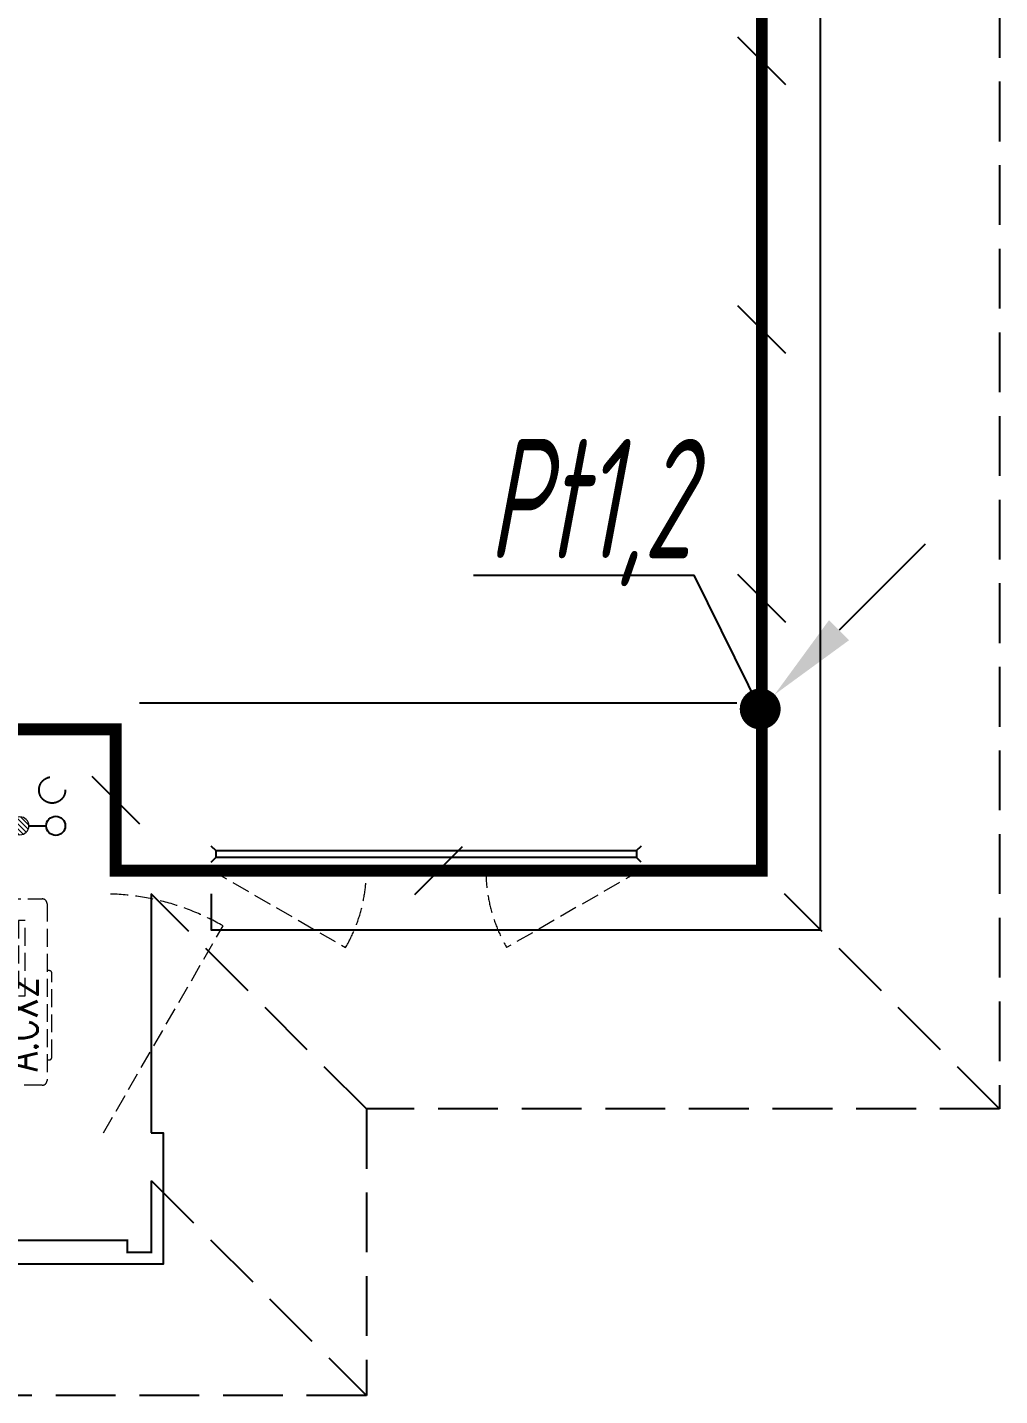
# Model space of a CAD drawing. Extents: x 3002737 to 4077523, y -995787 to -7267.
# Drawn here: x 3562686 to 3566754, y -786295 to -780568 of the extents above; entities that cross this region are included whole.
import ezdxf
from ezdxf.enums import TextEntityAlignment as Align

# ---------------------------------------------------------------- set-up
doc = ezdxf.new("R2010")
doc.units = 0
doc.header["$LTSCALE"] = 1000
doc.header["$MEASUREMENT"] = 0
doc.linetypes.add('CENTER2', pattern=[1.125, 0.75, -0.125, 0.125, -0.125])
doc.linetypes.add('DASH', pattern=[0.35, 0.25, -0.1])
doc.layers.get('0').update_dxf_attribs({"linetype": 'CONTINUOUS'})
for name, color, linetype in [('!!电气', 1, 'CONTINUOUS'), ('3-栏杆1', 252, 'CONTINUOUS'), ('3.5方案汇报，与郭总、侯月琴确定户型_t8$0$2020.03.04 -1安徽标准化洋房户型(UA）_t8_t8$0$看线', 154, 'CONTINUOUS'), ('DIM-照明', 7, 'CONTINUOUS'), ('LWIRE', 4, 'CONTINUOUS'), ('SHTLN', 4, 'CONTINUOUS'), ('VPIPE-凝结', 150, 'CONTINUOUS'), ('VPIPE-雨水', 4, 'DASH'), ('WIRE-接地', 2, 'CONTINUOUS'), ('卫生间', 6, 'CONTINUOUS'), ('看线', 185, 'CONTINUOUS')]:
    doc.layers.add(name, color=color, linetype=linetype)
for name, color, linetype, lineweight in [('EQUIP_地漏', 7, 'CONTINUOUS', 18), ('WINDOW', 146, 'CONTINUOUS', 20), ('平面-空调预留孔', 252, 'CONTINUOUS', 15)]:
    doc.layers.add(name, color=color, linetype=linetype, lineweight=lineweight)
doc.styles.add('_TCH_DIM', font='SIMPLEX', dxfattribs={"bigfont": 'GBCBIG'})
doc.styles.add('HZTXT', font='gbeitc.shx', dxfattribs={"width": 0.8, "height": 400, "bigfont": 'hztxt.shx'})
doc.styles.get("Standard").update_dxf_attribs({"font": 'gbenor.shx', "bigfont": 'gbcbig.shx'})

# ---------------------------------------------------------------- blocks, each defined once
blk = doc.blocks.new('$TwtSys$00000141')
at = {"color": 252}
for p, q in [((-47.1, 3.8), (-5, 45.9)), ((-47.1, 3.8), (-5, 45.9)), ((-43.6, -17.5), (17.5, 43.6)), ((-43.6, -17.5), (17.5, 43.6)), ((-33.2, -33.2), (33.2, 33.2)), ((-33.2, -33.2), (33.2, 33.2)), ((-16.2, -43.5), (43.8, 16.4)), ((-16.2, -43.5), (43.8, 16.4)), ((5.7, -46.1), (46.1, -5.7)), ((5.7, -46.1), (46.1, -5.7))]:
    blk.add_line(p, q, dxfattribs=at)
blk.add_circle((0, 0), 47, dxfattribs=at)
blk.add_circle((0, 0), 47, dxfattribs=at)
blk = doc.blocks.new('A$C148B7D8E')
at = {"layer": '卫生间', "color": 252, "linetype": 'DASH'}
for p, q in [((-900, -900), (0, 0)), ((1750, -900), (2650, 0)), ((2650, -1200), (1750, -2100))]:
    blk.add_line(p, q, dxfattribs=at)
blk.add_lwpolyline([(16100, 14000), (16100, 15400), (7700, 15400), (7700, 10800), (7300, 10800), (7300, 10000), (900, 10000), (900, 9000), (-900, 9000), (-900, -900), (1750, -900), (1750, -2100), (23450, -2100), (23450, -900), (25100, -900)], dxfattribs=at)
blk = doc.blocks.new('fergve')
at = {"layer": '平面-空调预留孔', "color": 8, "linetype": 'DASH', "ltscale": 0.3}
for p, q in [((119062.7, 54987.6), (119062.7, 54977.6)), ((119435.6, 54977.6), (119435.6, 54987.6)), ((119072.7, 54967.6), (119425.6, 54967.6))]:
    blk.add_line(p, q, dxfattribs=at)
for points in [[(119666.7, 55326.8), (119246.8, 55326.8), (119246.8, 55311.6), (119666.7, 55311.6)], [(119645.5, 55239.2), (119330, 55239.2), (119330, 55210.2), (119645.5, 55210.2)], [(119645.5, 55173.4), (119330, 55173.4), (119330, 55144.4), (119645.5, 55144.4)], [(119645.5, 55107.6), (119330, 55107.6), (119330, 55078.6), (119645.5, 55078.6)]]:
    blk.add_lwpolyline(points, close=True, dxfattribs=at)
blk.add_lwpolyline([(119715.9, 54987.6), (118975.9, 54987.6, -0.414214), (118955.9, 55007.6), (118955.9, 55277.6, -0.414214), (118975.9, 55297.6), (119715.9, 55297.6, -0.414214), (119735.9, 55277.6), (119735.9, 55007.6, -0.414214)], format="xyb", close=True, dxfattribs=at)
for centre, start, end in [((119072.7, 54977.6), 180, 270), ((119425.6, 54977.6), 270, 0)]:
    blk.add_arc(centre, 10, start, end, dxfattribs=at)
at = {"layer": '平面-空调预留孔', "color": 8, "linetype": 'DASH', "ltscale": 0.3, "style": '_TCH_DIM', "width": 0.705882}
blk.add_text('A.CX2', height=146.88, dxfattribs=at).set_placement((119015.3, 55027.3))
blk = doc.blocks.new('GDGDRGDGDRGDR')
at = {"layer": '平面-空调预留孔', "rotation": 90}
blk.add_blockref('fergve', (522617.7, 322375.3), dxfattribs=at)
blk = doc.blocks.new('A$C66B635E3')
at = {"color": 252, "const_width": 8}
blk.add_lwpolyline([(47450, -100), (47450, -400), (47350, -400), (47350, -350), (46300, -350), (46300, -100)], dxfattribs=at)
at = {"layer": '3-栏杆1', "color": 252}
for p, q in [((47720.3, 1282.2), (47700, 1300)), ((47700, 1300), (47720.3, 1282.2)), ((47720.3, 1282.1), (49479.7, 1282.2)), ((47720.3, 1282.2), (47720.3, 1252.9)), ((49479.7, 1282.2), (49500, 1300)), ((49500, 1300), (49479.7, 1282.2)), ((49479.7, 1282.2), (49479.7, 1252.9)), ((47720.3, 1252.9), (47700, 1233.1)), ((47700, 1233.1), (47720.3, 1252.9)), ((49479.7, 1252.9), (47720.3, 1252.9)), ((49500, 1233.1), (49479.7, 1252.9))]:
    blk.add_line(p, q, dxfattribs=at)
at = {"layer": '3.5方案汇报，与郭总、侯月琴确定户型_t8$0$2020.03.04 -1安徽标准化洋房户型(UA）_t8_t8$0$看线', "color": 252, "ltscale": 10}
blk.add_line((47400, 1900), (49900, 1900), dxfattribs=at)
at = {"layer": 'VPIPE-凝结', "color": 252, "ltscale": 0.1}
blk.add_lwpolyline([(46937.6, 1385), (47010, 1385)], dxfattribs=at)
at = {"layer": 'VPIPE-凝结', "color": 252}
blk.add_circle((47050, 1385), 40, dxfattribs=at)
at = {"layer": 'VPIPE-雨水', "color": 252}
blk.add_circle((47035, 1535), 55, dxfattribs=at)
at = {"layer": 'WINDOW', "color": 252, "linetype": 'DASH', "ltscale": 0.3}
for points in [[(47700, 1200), (48263.1, 875.4, 0.131485), (48350, 1200)], [(49500, 1200), (48936.9, 875.4, -0.131485), (48850, 1200)], [(47250, 100), (47750, 966, 0.131652), (47250, 1100)]]:
    blk.add_lwpolyline(points, format="xyb", dxfattribs=at)
at = {"layer": '看线', "color": 252}
for points in [[(47700, 1100), (47700, 950), (50250, 950), (50250, 9350), (48599.9, 9350), (48599.9, 9200)], [(47450, 100), (47500, 100), (47500, -450), (46250, -450), (46250, -250)]]:
    blk.add_lwpolyline(points, dxfattribs=at)
at = {"layer": '看线', "color": 252, "ltscale": 0.5}
blk.add_lwpolyline([(47450, 1100), (47450, 100)], dxfattribs=at)
at = {"color": 252, "xscale": -1}
blk.add_blockref('A$C148B7D8E', (50100, 1100), dxfattribs=at)
at = {"color": 252}
blk.add_blockref('GDGDRGDGDRGDR', (-420616.6, -441032.1), dxfattribs=at)
at = {"layer": 'EQUIP_地漏', "color": 252, "xscale": 0.8, "yscale": -0.8, "zscale": 0.8, "rotation": 180}
blk.add_blockref('$TwtSys$00000141', (46900, 1385), dxfattribs=at)
blk = doc.blocks.new('$TelecSys$00000008')
blk.add_line((0.4, 0.4), (-0.4, -0.4))
blk = doc.blocks.new('$TelecSys$00000078')
for p, q in [((1.15, 1.15), (0.55, 0.55)), ((0.1042, 0.1042), (0.1042, 0.1042)), ((-0.1042, -0.1042), (-0.1042, -0.1042))]:
    blk.add_line(p, q)
at = {"const_width": 0.1425}
blk.add_lwpolyline([(-0.0713, 0, 1), (0.0713, 0, 1)], format="xyb", close=True, dxfattribs=at)
blk.add_solid([(0.62, 0.48), (0.48, 0.62), (0.1, 0.1)])
at = {"width": 0.8, "flags": 9}
blk.add_attdef('A', (0, 0), '', height=0.00002, dxfattribs=at)

msp = doc.modelspace()

# ---------------------------------------------------------------- linework, layer by layer
at = {"layer": 'DIM-照明', "color": 7, "ltscale": 0.8}
for p in [(3564552.7, -782860.5), (3565760.3, -783437)]:
    msp.add_line(p, (3565476, -782860.5), dxfattribs=at)
at = {"layer": 'WIRE-接地', "color": 2, "linetype": 'CENTER2', "const_width": 50}
msp.add_lwpolyline([(3557562.1, -774394), (3557562.1, -775192.2), (3557562.1, -776194.6), (3565759.1, -776194.6), (3565759.1, -784097.2), (3563055, -784097.2), (3563055, -783506), (3556453.8, -783506), (3556453.8, -784703.7), (3555710.8, -784703.7), (3555710.8, -785300.3), (3550806.5, -785300.3)], dxfattribs=at)

# ---------------------------------------------------------------- block references
at = {"layer": '!!电气'}
msp.add_blockref('A$C66B635E3', (3515754.3, -785295.1), dxfattribs=at)
at = {"layer": 'LWIRE', "color": 2, "xscale": 600, "yscale": 600, "zscale": 600}
msp.add_blockref('$TelecSys$00000078', (3565752.4, -783421), dxfattribs=at)
at = {"layer": 'SHTLN', "color": 2, "xscale": 250, "yscale": 250, "zscale": 250}
for p, rotation in [((3565759.1, -780708.4), 270), ((3565759.1, -781833.4), 270), ((3565759.1, -782958.4), 270), ((3563055, -783801.6), 90), ((3564407.1, -784097.2), 180)]:
    msp.add_blockref('$TelecSys$00000008', p, dxfattribs=dict(at, rotation=rotation))

# ---------------------------------------------------------------- texts
at = {"layer": 'DIM-照明', "color": 7, "ltscale": 0.8, "style": 'HZTXT', "width": 0.7}
msp.add_text('Pt1,2', height=500, dxfattribs=at).set_placement((3565041.4, -782598.7), align=Align.MIDDLE)

doc.saveas('drawing.dxf')
